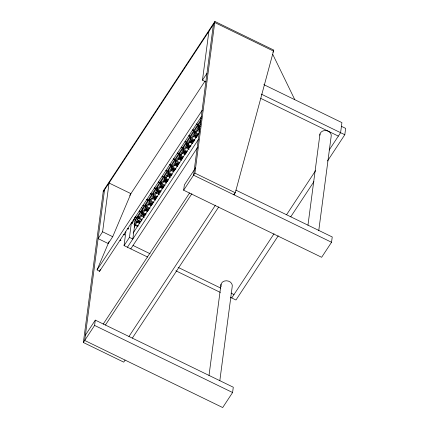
<?xml version="1.0" encoding="UTF-8"?>
<svg xmlns="http://www.w3.org/2000/svg" width="429" height="429" viewBox="0 0 429 429"><rect width="100%" height="100%" fill="white"/><g stroke="black" fill="none" stroke-linecap="round" stroke-linejoin="round"><path stroke-width="0.64" d="M125.091 360.092L123.745 362.14L83.36 342.503L103.33 190.825L214.875 21.45L273.772 50.086L235.29 192.766L233.944 194.814L234.293 193.522M104.537 189.838L84.706 340.454L222.694 407.55L232.588 392.524L233.285 387.221L95.302 320.125L85.409 335.151M102.611 231.799L109.036 183.006L130.909 193.645L112.709 236.706L108.21 243.538L98.112 238.626L102.611 231.799L112.709 236.706M83.36 342.503L94.605 325.429L95.302 320.125M147.614 257.051L124.051 245.597L125.869 231.816M124.051 245.597L129.451 237.403L131.435 222.308M137.704 226.56L134.143 224.828L134.524 221.911L137.902 216.784L138.739 217.197M134.717 224.603L132.813 239.039L129.451 237.403M135.146 221.321L135.408 219.353L134.288 218.806M134.143 224.828L137.516 219.702L137.902 216.784M138.326 218.468L138.712 215.551L142.085 210.43L141.704 213.347L138.326 218.468L141.892 220.2M141.935 219.321L139.618 218.195L139.774 217.031M145.538 214.666L141.972 212.934L142.358 210.017L145.731 204.896L146.573 205.303M141.972 212.934L145.345 207.813L145.731 204.896M149.367 208.848L145.806 207.116L146.187 204.199L149.56 199.077L150.402 199.485M145.806 207.116L149.179 201.995L149.56 199.077M149.678 201.233L150.064 198.316L153.437 193.195L153.051 196.112L149.678 201.233L153.244 202.965M153.4 195.586L153.78 192.669L157.153 187.548L156.773 190.465L153.4 195.586L156.96 197.324M160.644 191.731L157.078 189.999L157.464 187.082L160.837 181.96L161.679 182.368M157.078 189.999L160.451 184.872L160.837 181.96M160.923 184.164L161.304 181.247L164.677 176.126L164.296 179.043L160.923 184.164L164.484 185.896M164.554 178.652L164.934 175.734L168.307 170.613L167.927 173.531L164.554 178.652L168.114 180.384M168.157 179.504L165.846 178.378L165.996 177.209M168.173 173.15L168.559 170.233L171.932 165.111L171.546 168.029L168.173 173.15L171.739 174.882M171.814 167.626L172.195 164.709L175.568 159.588L175.188 162.505L171.814 167.626L175.375 169.358M175.793 161.583L176.174 158.666L179.553 153.544L179.166 156.462L175.793 161.583L179.354 163.315M179.553 155.877L179.939 152.96L183.312 147.833L182.926 150.751L179.553 155.877L183.113 157.609M183.156 156.724L180.845 155.598L180.995 154.435M183.194 150.348L183.574 147.431L186.947 142.31L186.567 145.227L183.194 150.348L186.754 152.081M186.84 144.814L187.221 141.897L190.594 136.771L190.213 139.688L186.84 144.814L190.401 146.546M191.023 145.946L188.127 144.541L188.283 143.372M235.896 190.122L332.239 236.969L331.542 242.272L321.648 257.298L183.66 190.203L184.363 184.899L195.603 167.825M190.669 138.996L191.055 136.079L194.428 130.958L194.042 133.875L190.669 138.996L194.825 141.018M194.546 133.113L194.927 130.196L198.3 125.075L197.919 127.992L194.546 133.113L198.107 134.845M206.027 81.912L202.467 80.18L208.891 31.387M198.15 133.961L195.833 132.84L195.989 131.671M200.043 128.335L198.262 127.467L198.643 124.549L201.008 120.967M213.385 24.56L193.559 175.177L331.542 242.272M183.66 190.203L194.905 173.128L214.875 21.45M209.009 375.482L221.026 284.234M219.814 380.748L232.175 286.856A5.738 4.757 7.5 0 0 226.41 280.77A5.738 4.757 7.5 0 0 221.123 286.706M307.963 225.23L319.98 133.982M318.768 230.496L331.129 136.604A5.738 4.757 7.5 0 0 326.115 130.566A5.738 4.757 7.5 0 0 319.83 135.215M327.52 160.977L344.803 134.733L345.64 128.373L341.436 126.324M139.001 221.235L138.878 222.109L139.924 223.498M146.836 209.347L146.707 210.221L147.753 211.604M150.665 203.528L150.541 204.402L151.582 205.791M154.542 197.646L154.413 198.52L155.459 199.903M158.258 191.999L158.135 192.873L159.175 194.262M161.942 186.411L161.813 187.28L162.859 188.669M165.782 180.577L165.658 181.451L166.699 182.834M173.037 169.562L172.908 170.436L173.954 171.825M180.652 157.995L180.529 158.869L181.574 160.258M188.969 149.019L187.929 147.635L188.052 146.761M195.533 135.408L195.404 136.283L196.45 137.666M132.47 223.187C132.207 221.482 130.883 223.949 132.47 223.187L135.081 217.02M201.399 116.672L99.533 271.343L97.072 269.889L109.014 241.629M99.533 271.343L100.311 269.503M103.185 191.886L214.736 22.512L273.632 51.148L272.898 52.268M202.467 80.18L206.966 73.354M129.724 195.447L204.74 81.542M97.072 269.889L202.247 110.194M134.786 220.292L200.954 119.825M198.262 127.467L200.622 123.884M139.618 218.195L142.096 214.441L144.986 215.846M165.846 178.378L168.318 174.619L171.209 176.029M180.845 155.598L183.317 151.845L186.207 153.25M188.127 144.541L190.605 140.782L193.495 142.187M195.833 132.84L198.311 129.081L199.464 129.644M199.555 127.193L200.257 126.121M134.17 227.22L135.639 224.989M137.108 222.758L138.583 220.522M141.522 216.06L142.626 214.387M144.83 211.036L146.3 208.805M148.874 204.896L149.978 203.223M152.917 198.756L154.022 197.083M156.596 193.173L157.695 191.5M160.269 187.596L161.374 185.918M163.942 182.014L165.417 179.778M167.621 176.432L168.726 174.759M171.294 170.849L172.399 169.176M174.973 165.267L176.078 163.594M179.016 159.127L180.121 157.454M182.69 153.55L183.794 151.871M186.368 147.967L187.473 146.289M190.042 142.385L191.146 140.712M193.72 136.803L194.825 135.13M197.394 131.22L198.868 128.99M187.902 147.19L188.503 146.278M138.878 222.109L139.479 221.198M144.106 217.144L143.066 215.755L143.661 214.843M146.707 210.221L147.308 209.309M150.541 204.402L151.142 203.491M154.413 198.52L155.014 197.608M158.135 192.873L158.73 191.961M161.813 187.28L162.414 186.374M165.658 181.451L166.259 180.539M170.109 175.423L169.509 176.335L169.289 175.938L169.889 175.027M172.908 170.436L173.509 169.525M177.59 166.302L176.55 164.913L177.15 164.001M180.529 158.869L181.129 157.958M185.113 152.649L184.513 153.561L184.288 153.158L184.888 152.247M187.929 147.635L188.529 146.723M192.696 141.13L191.795 142.498L191.575 142.096L192.176 141.189M195.404 136.283L196.005 135.371M139.103 222.512L139.698 221.6M143.286 216.152L143.887 215.245M146.933 210.618L147.533 209.706M150.761 204.799L151.662 203.437M154.638 198.917L155.239 198.005M158.355 193.275L158.955 192.364M162.039 187.682L162.94 186.315M165.878 181.848L166.479 180.936M173.134 170.833L174.035 169.471M176.769 165.31L177.67 163.948M180.754 159.266L181.649 157.904M188.149 148.032L188.749 147.12M195.629 136.679L196.23 135.768M133.103 233.086L199.271 132.62M127.418 247.233L198.364 139.511M130.786 248.868L197.699 147.265M103.185 324.147L189.607 192.932M105.4 325.037L191.881 193.72M128.957 336.492L215.438 205.175M132.357 338.079L218.774 206.858M231.746 297.967L274.045 233.741M286.54 214.768L315.588 170.656M329.161 150.053L340.599 132.69L341.924 122.614L263.797 84.62M278.244 235.8L235.955 300.01L230.545 297.383M290.744 216.817L313.915 181.639M199.903 129.226L199.254 129.955L199.501 130.797M192.197 140.927L191.699 141.221L191.575 142.096M184.915 151.989L184.416 152.284L184.288 153.158M177.172 163.744L176.673 164.039L176.55 164.913M169.916 174.764L169.412 175.064L169.289 175.938M143.688 214.586L143.189 214.881L143.066 215.755M261.266 94.117L344.803 134.733M260.821 98.407L338.347 136.106M197.919 127.992L199.7 128.856M197.404 130.496L199.78 131.655M194.042 133.875L197.608 135.607M197.324 136.374L194.434 134.963L191.961 138.723L194.852 140.127M193.533 136.384L196.503 137.827M190.213 139.688L193.774 141.425M189.109 141.908L192.669 143.645M186.567 145.227L190.127 146.959M189.849 147.726L186.958 146.316L184.481 150.075L187.376 151.48M186.057 147.737L189.023 149.179M182.926 150.751L186.492 152.483M181.821 152.971L185.387 154.708M179.166 156.462L182.727 158.194M182.448 158.961L179.558 157.556L177.086 161.309L179.976 162.714M178.062 158.682L181.033 160.124M175.188 162.505L178.748 164.237M178.469 165.004L175.579 163.599L173.102 167.353L175.997 168.758M194.905 173.128L235.29 192.766M174.678 165.015L177.644 166.457M171.546 168.029L175.112 169.761M174.834 170.528L171.938 169.123L169.466 172.876L172.356 174.281M171.037 170.538L173.413 171.691M167.927 173.531L171.487 175.263M166.822 175.751L170.383 177.483M164.296 179.043L167.857 180.775M167.578 181.542L164.688 180.132L162.216 183.891L165.106 185.296M163.787 181.553L166.752 182.995M160.451 184.872L164.017 186.61M163.739 187.371L160.843 185.966L158.371 189.725L161.261 191.13M159.942 187.382L162.913 188.83M156.773 190.465L160.333 192.197M160.055 192.964L157.164 191.559L154.687 195.313L157.582 196.723M155.668 192.685L159.229 194.417M153.051 196.112L156.617 197.844M156.338 198.611L153.443 197.201L150.97 200.96L153.861 202.365M151.946 198.332L155.512 200.064M147.083 199.71L148.284 200.295M149.179 201.995L152.74 203.727M152.461 204.494L149.571 203.089L147.099 206.842L149.989 208.247M148.67 204.504L151.046 205.657M145.345 207.813L148.911 209.545M148.632 210.312L145.742 208.902L143.265 212.661L146.16 214.066M144.246 210.033L147.807 211.765M141.704 213.347L145.265 215.079M141.189 215.857L144.16 217.299M137.516 219.702L141.077 221.434M140.219 221.922L137.907 220.796L135.435 224.549L138.326 225.96M136.411 221.922L139.382 223.37M133.033 245.458L150.102 253.754M178.105 267.374L220.796 288.132M230.99 293.087L233.998 294.551M175.858 270.79L220.329 292.412M94.605 325.429L232.588 392.524M272.753 54.338L294.809 99.7M141.742 207.588L142.61 209.379M120.115 240.267C120.822 241.902 121.418 239.157 120.115 240.267M123.938 234.465C124.646 236.095 125.241 233.349 123.938 234.465M127.762 228.657C128.469 230.293 129.065 227.547 127.762 228.657M135.408 217.047C136.116 218.683 136.712 215.937 135.408 217.047M139.232 211.24C139.94 212.875 140.535 210.13 139.232 211.24M143.055 205.437C143.763 207.068 144.358 204.327 143.055 205.437M146.879 199.63C147.587 201.265 148.182 198.52 146.879 199.63M150.702 193.828C151.41 195.458 152.005 192.718 150.702 193.828M154.526 188.02C155.234 189.656 155.829 186.91 154.526 188.02M158.349 182.218C159.057 183.848 159.652 181.108 158.349 182.218M162.173 176.41C162.881 178.046 163.47 175.3 162.173 176.41M165.996 170.608C166.699 172.238 167.294 169.493 165.996 170.608M169.82 164.8C170.522 166.436 171.117 163.69 169.82 164.8M173.643 158.998C174.346 160.628 174.941 157.883 173.643 158.998M177.461 153.191C178.169 154.821 178.764 152.081 177.461 153.191M181.285 147.383C181.993 149.019 182.588 146.273 181.285 147.383M185.108 141.581C185.816 143.211 186.411 140.471 185.108 141.581M188.932 135.773C189.639 137.409 190.235 134.663 188.932 135.773M192.755 129.971C193.463 131.601 194.058 128.861 192.755 129.971M196.579 124.163C197.286 125.799 197.882 123.053 196.579 124.163M200.402 118.361C201.11 119.991 201.705 117.251 200.402 118.361"/></g></svg>
